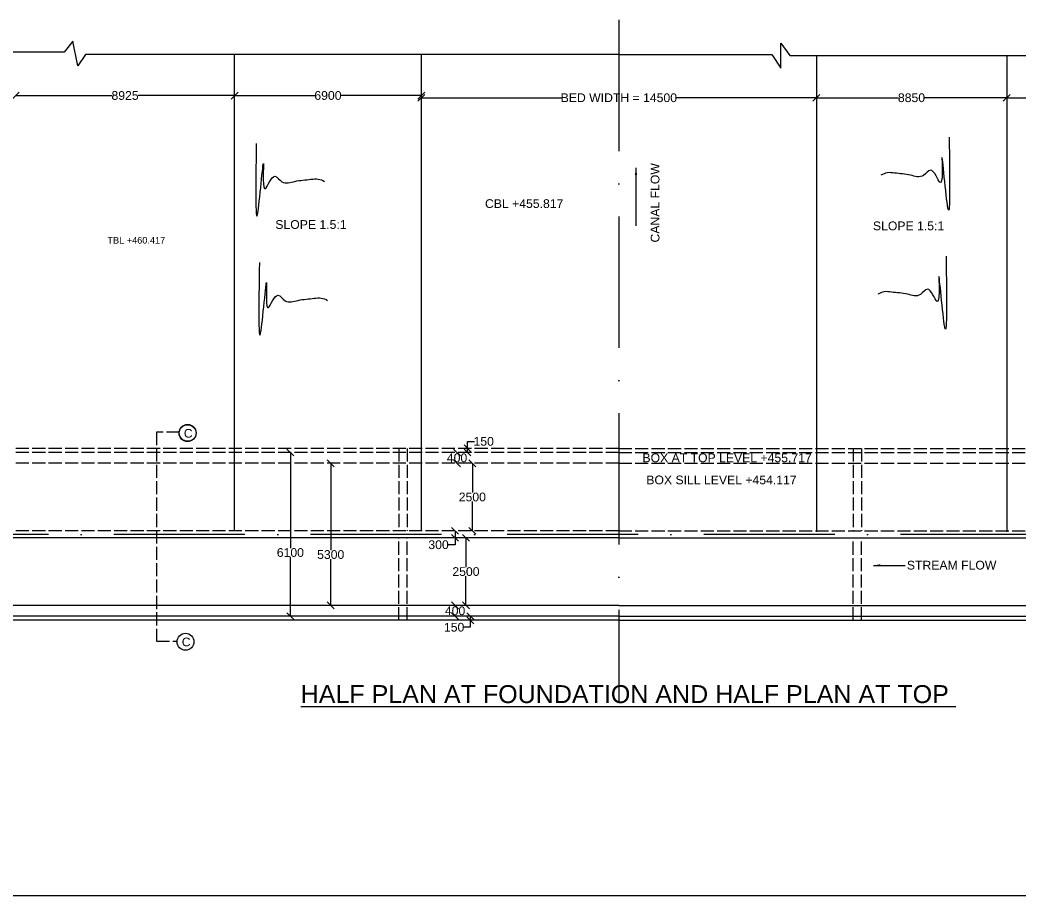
# Model space of a CAD drawing. Header units: millimetres. Extents: x 5124 to 6568637, y 2311 to 91879094.
# Drawn here: x 3543897 to 3557616, y 45939218 to 45951274 of the extents above; entities that cross this region are included whole.
import ezdxf

# ---------------------------------------------------------------- set-up
doc = ezdxf.new("R2010")
doc.units = ezdxf.units.MM
doc.header["$MEASUREMENT"] = 0
doc.linetypes.add('ACAD_ISO02W100', pattern=[15, 12, -3])
doc.linetypes.add('ACAD_ISO10W100', pattern=[18, 12, -3, 0, -3])
for name, color, linetype in [('DIMENSION', 7, 'Continuous'), ('DRAWING', 7, 'Continuous'), ('TEXT', 7, 'Continuous')]:
    doc.layers.add(name, color=color, linetype=linetype)
doc.styles.get("Standard").update_dxf_attribs({"font": 'arial.ttf', "height": 120})
doc.dimstyles.get("Standard").update_dxf_attribs({"dimtxt": 200, "dimasz": 110, "dimexe": 0.18, "dimexo": 0.0625, "dimgap": 0.09, "dimtad": 0, "dimtih": 1, "dimtoh": 1, "dimdec": 0, "dimzin": 0, "dimdsep": 46, "dimtxsty": 'Standard', "dimblk": 'OBLIQUE', "dimcen": 0.09, "dimse1": 1, "dimse2": 1, "dimadec": 0, "dimazin": 0, "dimtfac": 1, "dimtdec": 0, "dimtofl": 0, "dimtmove": 0, "dimatfit": 3, "dimfxl": 1, "dimtolj": 1, "dimtzin": 0, "dimarcsym": 0})

# ---------------------------------------------------------------- blocks, each defined once
blk = doc.blocks.new('_Oblique')
at = {"color": 0, "linetype": 'ByBlock', "lineweight": -2}
blk.add_line((-0.5, -0.5), (0.5, 0.5), dxfattribs=at)
blk = doc.blocks.new('*D92')
at = {"layer": 'Defpoints', "color": 0}
for p in [(3543838, 45950336), (3546844, 45950336), (3546844, 45950237)]:
    blk.add_point(p, dxfattribs=at)
at = {"layer": 'DIMENSION', "color": 0, "lineweight": -2}
for p, q in [((3543838, 45950237), (3545161, 45950237)), ((3546844, 45950237), (3545520, 45950237))]:
    blk.add_line(p, q, dxfattribs=at)
at = {"layer": 'DIMENSION', "color": 0, "lineweight": -2, "xscale": 95, "yscale": 95, "zscale": 95, "rotation": 180}
blk.add_blockref('_Oblique', (3543838, 45950237), dxfattribs=at)
at = {"layer": 'DIMENSION', "color": 0, "lineweight": -2, "xscale": 95, "yscale": 95, "zscale": 95}
blk.add_blockref('_Oblique', (3546844, 45950237), dxfattribs=at)
at = {"layer": 'DIMENSION', "color": 0, "insert": (3545340, 45950237), "char_height": 120, "attachment_point": 5}
blk.add_mtext('\\A1;8925', dxfattribs=at)
blk = doc.blocks.new('*D93')
at = {"layer": 'Defpoints', "color": 0}
for p in [(3546844, 45950237), (3549408, 45950237), (3549408, 45950237)]:
    blk.add_point(p, dxfattribs=at)
at = {"layer": 'DIMENSION', "color": 0, "lineweight": -2}
for p, q in [((3546844, 45950237), (3547946, 45950237)), ((3549408, 45950237), (3548305, 45950237))]:
    blk.add_line(p, q, dxfattribs=at)
at = {"layer": 'DIMENSION', "color": 0, "lineweight": -2, "xscale": 95, "yscale": 95, "zscale": 95, "rotation": 180}
blk.add_blockref('_Oblique', (3546844, 45950237), dxfattribs=at)
at = {"layer": 'DIMENSION', "color": 0, "lineweight": -2, "xscale": 95, "yscale": 95, "zscale": 95}
blk.add_blockref('_Oblique', (3549408, 45950237), dxfattribs=at)
at = {"layer": 'DIMENSION', "color": 0, "insert": (3548126, 45950237), "char_height": 120, "attachment_point": 5}
blk.add_mtext('\\A1;6900', dxfattribs=at)
blk = doc.blocks.new('*D94')
at = {"layer": 'Defpoints', "color": 0}
for p in [(3549408, 45950237), (3554834, 45950237), (3554834, 45950206)]:
    blk.add_point(p, dxfattribs=at)
at = {"layer": 'DIMENSION', "color": 0, "lineweight": -2}
for p, q in [((3549408, 45950206), (3551332, 45950206)), ((3554834, 45950206), (3552910, 45950206))]:
    blk.add_line(p, q, dxfattribs=at)
at = {"layer": 'DIMENSION', "color": 0, "lineweight": -2, "xscale": 95, "yscale": 95, "zscale": 95, "rotation": 180}
blk.add_blockref('_Oblique', (3549408, 45950206), dxfattribs=at)
at = {"layer": 'DIMENSION', "color": 0, "lineweight": -2, "xscale": 95, "yscale": 95, "zscale": 95}
blk.add_blockref('_Oblique', (3554834, 45950206), dxfattribs=at)
at = {"layer": 'DIMENSION', "color": 0, "insert": (3552121, 45950206), "char_height": 120, "attachment_point": 5}
blk.add_mtext('\\A1;BED WIDTH = 14500', dxfattribs=at)
blk = doc.blocks.new('*D95')
at = {"layer": 'Defpoints', "color": 0}
for p in [(3554834, 45950206), (3557448, 45950206), (3557448, 45950206)]:
    blk.add_point(p, dxfattribs=at)
at = {"layer": 'DIMENSION', "color": 0, "lineweight": -2}
for p, q in [((3554834, 45950206), (3555961, 45950206)), ((3557448, 45950206), (3556320, 45950206))]:
    blk.add_line(p, q, dxfattribs=at)
at = {"layer": 'DIMENSION', "color": 0, "lineweight": -2, "xscale": 95, "yscale": 95, "zscale": 95, "rotation": 180}
blk.add_blockref('_Oblique', (3554834, 45950206), dxfattribs=at)
at = {"layer": 'DIMENSION', "color": 0, "lineweight": -2, "xscale": 95, "yscale": 95, "zscale": 95}
blk.add_blockref('_Oblique', (3557448, 45950206), dxfattribs=at)
at = {"layer": 'DIMENSION', "color": 0, "insert": (3556140, 45950206), "char_height": 120, "attachment_point": 5}
blk.add_mtext('\\A1;8850', dxfattribs=at)
blk = doc.blocks.new('*D96')
at = {"layer": 'Defpoints', "color": 0}
for p in [(3557448, 45950206), (3559290, 45950206), (3559290, 45950206)]:
    blk.add_point(p, dxfattribs=at)
at = {"layer": 'DIMENSION', "color": 0, "lineweight": -2}
for p, q in [((3557448, 45950206), (3558189, 45950206)), ((3559290, 45950206), (3558548, 45950206))]:
    blk.add_line(p, q, dxfattribs=at)
at = {"layer": 'DIMENSION', "color": 0, "lineweight": -2, "xscale": 95, "yscale": 95, "zscale": 95, "rotation": 180}
blk.add_blockref('_Oblique', (3557448, 45950206), dxfattribs=at)
at = {"layer": 'DIMENSION', "color": 0, "lineweight": -2, "xscale": 95, "yscale": 95, "zscale": 95}
blk.add_blockref('_Oblique', (3559290, 45950206), dxfattribs=at)
at = {"layer": 'DIMENSION', "color": 0, "insert": (3558368, 45950206), "char_height": 120, "attachment_point": 5}
blk.add_mtext('\\A1;5000', dxfattribs=at)
blk = doc.blocks.new('*D121')
at = {"layer": 'Defpoints', "color": 0}
for p in [(3550043, 45945392), (3550043, 45945392), (3550043, 45945336)]:
    blk.add_point(p, dxfattribs=at)
at = {"layer": 'DIMENSION', "color": 0, "lineweight": -2}
for p, q in [((3550043, 45945392), (3550043, 45945488)), ((3550043, 45945488), (3550138, 45945488)), ((3550043, 45945336), (3550043, 45945392))]:
    blk.add_line(p, q, dxfattribs=at)
at = {"layer": 'DIMENSION', "color": 0, "lineweight": -2, "xscale": 95, "yscale": 95, "zscale": 95}
for p, rotation in [((3550043, 45945392), 90), ((3550043, 45945336), 270)]:
    blk.add_blockref('_Oblique', p, dxfattribs=dict(at, rotation=rotation))
at = {"layer": 'DIMENSION', "color": 0, "insert": (3550265, 45945488), "char_height": 120, "attachment_point": 5}
blk.add_mtext('\\A1;150', dxfattribs=at)
blk = doc.blocks.new('*D122')
at = {"layer": 'Defpoints', "color": 0}
for p in [(3549899, 45945336), (3549899, 45945188), (3549899, 45945188)]:
    blk.add_point(p, dxfattribs=at)
at = {"layer": 'DIMENSION', "color": 0, "lineweight": -2}
for p, q in [((3549899, 45945336), (3549899, 45945324)), ((3549899, 45945188), (3549899, 45945201))]:
    blk.add_line(p, q, dxfattribs=at)
at = {"layer": 'DIMENSION', "color": 0, "lineweight": -2, "xscale": 95, "yscale": 95, "zscale": 95}
for p, rotation in [((3549899, 45945336), 90), ((3549899, 45945188), 270)]:
    blk.add_blockref('_Oblique', p, dxfattribs=dict(at, rotation=rotation))
at = {"layer": 'DIMENSION', "color": 0, "insert": (3549899, 45945262), "char_height": 120, "attachment_point": 5}
blk.add_mtext('\\A1;400', dxfattribs=at)
blk = doc.blocks.new('*D123')
at = {"layer": 'Defpoints', "color": 0}
for p in [(3550049, 45945188), (3550049, 45944260), (3550109, 45944260)]:
    blk.add_point(p, dxfattribs=at)
at = {"layer": 'DIMENSION', "color": 0, "lineweight": -2}
for p, q in [((3550109, 45945188), (3550109, 45944786)), ((3550109, 45944260), (3550109, 45944663))]:
    blk.add_line(p, q, dxfattribs=at)
at = {"layer": 'DIMENSION', "color": 0, "lineweight": -2, "xscale": 95, "yscale": 95, "zscale": 95}
for p, rotation in [((3550109, 45945188), 90), ((3550109, 45944260), 270)]:
    blk.add_blockref('_Oblique', p, dxfattribs=dict(at, rotation=rotation))
at = {"layer": 'DIMENSION', "color": 0, "insert": (3550109, 45944724), "char_height": 120, "attachment_point": 5}
blk.add_mtext('\\A1;2500', dxfattribs=at)
blk = doc.blocks.new('*D124')
at = {"layer": 'Defpoints', "color": 0}
for p in [(3549872, 45944260), (3549872, 45944164), (3549872, 45944164)]:
    blk.add_point(p, dxfattribs=at)
at = {"layer": 'DIMENSION', "color": 0, "lineweight": -2}
for p, q in [((3549872, 45944260), (3549872, 45944164)), ((3549872, 45944164), (3549872, 45944069)), ((3549872, 45944069), (3549778, 45944069))]:
    blk.add_line(p, q, dxfattribs=at)
at = {"layer": 'DIMENSION', "color": 0, "lineweight": -2, "xscale": 95, "yscale": 95, "zscale": 95}
for p, rotation in [((3549872, 45944260), 90), ((3549872, 45944164), 270)]:
    blk.add_blockref('_Oblique', p, dxfattribs=dict(at, rotation=rotation))
at = {"layer": 'DIMENSION', "color": 0, "insert": (3549645, 45944069), "char_height": 120, "attachment_point": 5}
blk.add_mtext('\\A1;300', dxfattribs=at)
blk = doc.blocks.new('*D125')
at = {"layer": 'Defpoints', "color": 0}
for p in [(3550021, 45944164), (3550021, 45943236), (3550021, 45943236)]:
    blk.add_point(p, dxfattribs=at)
at = {"layer": 'DIMENSION', "color": 0, "lineweight": -2}
for p, q in [((3550021, 45944164), (3550021, 45943761)), ((3550021, 45943236), (3550021, 45943638))]:
    blk.add_line(p, q, dxfattribs=at)
at = {"layer": 'DIMENSION', "color": 0, "lineweight": -2, "xscale": 95, "yscale": 95, "zscale": 95}
for p, rotation in [((3550021, 45944164), 90), ((3550021, 45943236), 270)]:
    blk.add_blockref('_Oblique', p, dxfattribs=dict(at, rotation=rotation))
at = {"layer": 'DIMENSION', "color": 0, "insert": (3550021, 45943700), "char_height": 120, "attachment_point": 5}
blk.add_mtext('\\A1;2500', dxfattribs=at)
blk = doc.blocks.new('*D126')
at = {"layer": 'Defpoints', "color": 0}
for p in [(3549872, 45943236), (3549872, 45943088), (3549872, 45943088)]:
    blk.add_point(p, dxfattribs=at)
at = {"layer": 'DIMENSION', "color": 0, "lineweight": -2}
for p, q in [((3549872, 45943236), (3549872, 45943223)), ((3549872, 45943088), (3549872, 45943100))]:
    blk.add_line(p, q, dxfattribs=at)
at = {"layer": 'DIMENSION', "color": 0, "lineweight": -2, "xscale": 95, "yscale": 95, "zscale": 95}
for p, rotation in [((3549872, 45943236), 90), ((3549872, 45943088), 270)]:
    blk.add_blockref('_Oblique', p, dxfattribs=dict(at, rotation=rotation))
at = {"layer": 'DIMENSION', "color": 0, "insert": (3549872, 45943162), "char_height": 120, "attachment_point": 5}
blk.add_mtext('\\A1;400', dxfattribs=at)
blk = doc.blocks.new('*D127')
at = {"layer": 'Defpoints', "color": 0}
for p in [(3550081, 45943088), (3550081, 45943032), (3550081, 45943032)]:
    blk.add_point(p, dxfattribs=at)
at = {"layer": 'DIMENSION', "color": 0, "lineweight": -2}
for p, q in [((3550081, 45943088), (3550081, 45943032)), ((3550081, 45943032), (3550081, 45942936)), ((3550081, 45942936), (3549986, 45942936))]:
    blk.add_line(p, q, dxfattribs=at)
at = {"layer": 'DIMENSION', "color": 0, "lineweight": -2, "xscale": 95, "yscale": 95, "zscale": 95}
for p, rotation in [((3550081, 45943088), 90), ((3550081, 45943032), 270)]:
    blk.add_blockref('_Oblique', p, dxfattribs=dict(at, rotation=rotation))
at = {"layer": 'DIMENSION', "color": 0, "insert": (3549859, 45942936), "char_height": 120, "attachment_point": 5}
blk.add_mtext('\\A1;150', dxfattribs=at)
blk = doc.blocks.new('*D128')
at = {"layer": 'Defpoints', "color": 0}
for p in [(3548092, 45945188), (3548092, 45943236), (3548164, 45943236)]:
    blk.add_point(p, dxfattribs=at)
at = {"layer": 'DIMENSION', "color": 0, "lineweight": -2}
for p, q in [((3548164, 45945188), (3548164, 45943995)), ((3548164, 45943236), (3548164, 45943872))]:
    blk.add_line(p, q, dxfattribs=at)
at = {"layer": 'DIMENSION', "color": 0, "lineweight": -2, "xscale": 95, "yscale": 95, "zscale": 95}
for p, rotation in [((3548164, 45945188), 90), ((3548164, 45943236), 270)]:
    blk.add_blockref('_Oblique', p, dxfattribs=dict(at, rotation=rotation))
at = {"layer": 'DIMENSION', "color": 0, "insert": (3548164, 45943934), "char_height": 120, "attachment_point": 5}
blk.add_mtext('\\A1;5300', dxfattribs=at)
blk = doc.blocks.new('*D129')
at = {"layer": 'Defpoints', "color": 0}
for p in [(3547658, 45945336), (3547610, 45943088), (3547658, 45943088)]:
    blk.add_point(p, dxfattribs=at)
at = {"layer": 'DIMENSION', "color": 0, "lineweight": -2}
for p, q in [((3547610, 45945336), (3547610, 45944023)), ((3547610, 45943088), (3547610, 45943901))]:
    blk.add_line(p, q, dxfattribs=at)
at = {"layer": 'DIMENSION', "color": 0, "lineweight": -2, "xscale": 95, "yscale": 95, "zscale": 95}
for p, rotation in [((3547610, 45945336), 90), ((3547610, 45943088), 270)]:
    blk.add_blockref('_Oblique', p, dxfattribs=dict(at, rotation=rotation))
at = {"layer": 'DIMENSION', "color": 0, "insert": (3547610, 45943962), "char_height": 120, "attachment_point": 5}
blk.add_mtext('\\A1;6100', dxfattribs=at)

msp = doc.modelspace()

# ---------------------------------------------------------------- linework, layer by layer
at = {"layer": 'DIMENSION', "linetype": 'ByBlock'}
for centre in [(3546198.5, 45945602), (3546200.1, 45945605.2), (3546170.4, 45942737)]:
    msp.add_circle(centre, 115.8, dxfattribs=at)
at = {"layer": 'DRAWING', "linetype": 'ACAD_ISO10W100', "ltscale": 150}
for points in [[(3552120.5, 45951274.5), (3552120.5, 45941921.5)], [(3571287.5, 45944212), (3533628.5, 45944212), (3533628.5, 45944804)]]:
    msp.add_lwpolyline(points, dxfattribs=at)
at = {"layer": 'DRAWING'}
for points in [[(3552120.5, 45950800), (3549419, 45950800), (3546810.5, 45950800), (3544796.5, 45950800), (3544692, 45950643), (3544621.5, 45950984.5), (3544504.5, 45950834.5), (3534015.5, 45950834.5), (3534015.5, 45944245)], [(3552120.5, 45950800), (3554220, 45950800), (3554346.5, 45950612.5), (3554346.5, 45950956.5), (3554470.5, 45950785.5), (3560424.5, 45950785.5), (3560520.5, 45950592.5), (3560520.5, 45950951.5), (3560619.5, 45950784.5), (3571099.5, 45950784.5), (3571099.5, 45949395), (3570877, 45949331), (3571236.5, 45949331), (3571100, 45949285), (3571100, 45939218.5)], [(3546843.5, 45944260), (3546843.5, 45950800)], [(3549408, 45950800), (3549408, 45944260)], [(3554833.5, 45950785.5), (3554833.5, 45944245.5)], [(3557447.5, 45950785.5), (3557447.5, 45944245.5)], [(3571100, 45939250.5), (3534043.5, 45939250.5), (3534043.5, 45942743), (3534235, 45942743), (3533823.5, 45942859), (3534028, 45942859), (3534015.5, 45944245)], [(3552120.5, 45944164), (3541730, 45944164)], [(3552120.5, 45944164), (3561426, 45944164)], [(3552120.5, 45943235.5), (3541730, 45943235.5)], [(3552120.5, 45943235.5), (3561426, 45943235.5)], [(3552120.5, 45943088), (3541730, 45943088)], [(3552120.5, 45943031.5), (3542615, 45943031.5)], [(3552120.5, 45943088), (3561426, 45943088)], [(3552120.5, 45943031.5), (3561426, 45943031.5)]]:
    msp.add_lwpolyline(points, dxfattribs=at)
at = {"layer": 'DRAWING', "linetype": 'ACAD_ISO02W100', "ltscale": 15}
for points in [[(3546089.4, 45945616.8), (3545770.5, 45945616.8), (3545770.5, 45942747.2), (3546043.7, 45942747.2)], [(3552120.5, 45945392.5), (3542615, 45945392.5)], [(3549098.5, 45945392.5), (3549098.5, 45944260)], [(3549213.5, 45945392.5), (3549213.5, 45944260)], [(3552120.5, 45945392.5), (3561426, 45945392.5)], [(3555339.5, 45945392.5), (3555339.5, 45944260)], [(3555454.5, 45945392.5), (3555454.5, 45944260)], [(3552120.5, 45945336), (3541730, 45945336)], [(3552120.5, 45945336), (3561426, 45945336)], [(3552120.5, 45945188.5), (3541730, 45945188.5)], [(3552120.5, 45945188.5), (3561426, 45945188.5)], [(3552120.5, 45944260), (3541730, 45944260)], [(3552120.5, 45944260), (3561426, 45944260)], [(3549098.5, 45943031.5), (3549098.5, 45944164)], [(3549213.5, 45943031.5), (3549213.5, 45944164)], [(3555339.5, 45943031.5), (3555339.5, 45944164)], [(3555454.5, 45943031.5), (3555454.5, 45944164)]]:
    msp.add_lwpolyline(points, dxfattribs=at)
at = {"layer": 'DRAWING'}
for points in [[(3556657.5, 45949665.5), (3556633, 45948732.5), (3556558, 45949362.5), (3556533, 45949043.5), (3556400.5, 45949213.5), (3556305, 45949139), (3556126.5, 45949143), (3555906.5, 45949172), (3555807, 45949176), (3555719.5, 45949143)], [(3547141.6, 45949580.5), (3547166.1, 45948647.5), (3547241.1, 45949277.5), (3547266.1, 45948958.5), (3547398.6, 45949128.5), (3547494.1, 45949054), (3547672.6, 45949058), (3547892.6, 45949087), (3547992.1, 45949091), (3548079.6, 45949058)], [(3556615, 45948031.5), (3556590.5, 45947098.5), (3556515.5, 45947728.5), (3556490.5, 45947409.5), (3556358, 45947579.5), (3556262.5, 45947505), (3556084, 45947509), (3555864, 45947538), (3555764.5, 45947542), (3555677, 45947509)], [(3547184.1, 45947946.5), (3547208.6, 45947013.5), (3547283.6, 45947643.5), (3547308.6, 45947324.5), (3547441.1, 45947494.5), (3547536.6, 45947420), (3547715.1, 45947424), (3547935.1, 45947453), (3548034.6, 45947457), (3548122.1, 45947424)]]:
    msp.add_spline(points, degree=3, dxfattribs=at)

# ---------------------------------------------------------------- texts
at = {"layer": 'DIMENSION', "insert": (3552558.3, 45948219.2), "char_height": 120, "width": 1258.871, "attachment_point": 1, "rotation": 90}
msp.add_mtext('CANAL FLOW', dxfattribs=at)
at = {"layer": 'DIMENSION', "char_height": 120, "attachment_point": 1}
for s, insert, width in [('CBL +455.817', (3550282.7, 45948813.2), 1258.871), ('SLOPE 1.5:1', (3547403.5, 45948526.2), 1258.871), ('SLOPE 1.5:1', (3555610.9, 45948507.6), 1258.871), ('BOX AT TOP LEVEL +455.717', (3552445.2, 45945322.7), 2381.251), ('BOX SILL LEVEL +454.117', (3552498.3, 45945019.2), 2381.251)]:
    msp.add_mtext(s, dxfattribs=dict(at, insert=insert, width=width))
at = {"layer": 'TEXT'}
for s, height, p in [('TBL +460.417', 90, (3545097.9, 45948204.5)), ('C', 120, (3546147.1, 45945538.9)), ('STREAM FLOW', 120, (3556076.3, 45943728.9)), ('C', 120, (3546119, 45942674)), ('%%UHALF PLAN AT FOUNDATION AND HALF PLAN AT TOP ', 246.09, (3547751.9, 45941895.3))]:
    msp.add_text(s, height=height, dxfattribs=at).set_placement(p)

# ---------------------------------------------------------------- dimensions: what is measured, and where the dimension line sits
at = {"layer": 'DIMENSION'}
for base, p1, p2, text, picture, middle in [((3554833.5, 45950205.5), (3549408, 45950237), (3554833.5, 45950237), 'BED WIDTH = 14500', '*D94', (3552120.8, 45950205.5)), ((3546843.5, 45950237), (3543837.5, 45950336), (3546843.5, 45950336), '8925', '*D92', (3545340.5, 45950237)), ((3549408, 45950237), (3546843.5, 45950237), (3549408, 45950237), '6900', '*D93', (3548125.8, 45950237)), ((3557447.5, 45950205.5), (3554833.5, 45950205.5), (3557447.5, 45950205.5), '8850', '*D95', (3556140.5, 45950205.5)), ((3559289.5, 45950205.5), (3557447.5, 45950205.5), (3559289.5, 45950205.5), '5000', '*D96', (3558368.5, 45950205.5))]:
    dim = msp.add_linear_dim(base=base, p1=p1, p2=p2, text=text, dimstyle='Standard', override={"dimasz": 95, "dimarcsym": 1}, dxfattribs=at)
    dim.commit()
    dim.dimension.update_dxf_attribs({"geometry": picture, "text_midpoint": middle})
for base, p1, p2, text, picture, middle in [((3550043, 45945392.5), (3550043, 45945336), (3550043, 45945392.5), '150', '*D121', (3550264.8, 45945487.5)), ((3549899, 45945188.5), (3549899, 45945336), (3549899, 45945188.5), '400', '*D122', (3549899, 45945262.2)), ((3550109, 45944260), (3550049, 45945188.5), (3550049, 45944260), '2500', '*D123', (3550109, 45944724.2)), ((3549872.5, 45944164), (3549872.5, 45944260), (3549872.5, 45944164), '300', '*D124', (3549645.1, 45944069)), ((3550021, 45943235.5), (3550021, 45944164), (3550021, 45943235.5), '2500', '*D125', (3550021, 45943699.8)), ((3549872, 45943088), (3549872, 45943235.5), (3549872, 45943088), '400', '*D126', (3549872, 45943161.8)), ((3550081, 45943031.5), (3550081, 45943088), (3550081, 45943031.5), '150', '*D127', (3549859.2, 45942936.5))]:
    dim = msp.add_linear_dim(base=base, p1=p1, p2=p2, angle=90, text=text, dimstyle='Standard', override={"dimasz": 95, "dimarcsym": 1}, dxfattribs=at)
    dim.commit()
    dim.dimension.update_dxf_attribs({"geometry": picture, "text_midpoint": middle})
for base, p1, p2, text, picture, middle in [((3547610, 45943088), (3547658.5, 45945336), (3547658.5, 45943088), '6100', '*D129', (3547610, 45943962)), ((3548164.5, 45943235.5), (3548091.5, 45945188.5), (3548091.5, 45943235.5), '5300', '*D128', (3548164.5, 45943933.5))]:
    dim = msp.add_linear_dim(base=base, p1=p1, p2=p2, angle=90, text=text, dimstyle='Standard', override={"dimasz": 95, "dimarcsym": 1}, dxfattribs=at)
    dim.commit()
    dim.dimension.update_dxf_attribs({"geometry": picture, "text_midpoint": middle, "dimtype": 160})

# ---------------------------------------------------------------- leaders
for points in [[(3552355.5, 45949243), (3552355.5, 45948449.5)], [(3555618, 45943785.6), (3556055, 45943785.6)]]:
    msp.add_leader(points, dimstyle='Standard', override={"dimasz": 95, "dimgap": 0.09, "dimtad": 0, "dimarcsym": 1}, dxfattribs=at)

doc.saveas('drawing.dxf')
